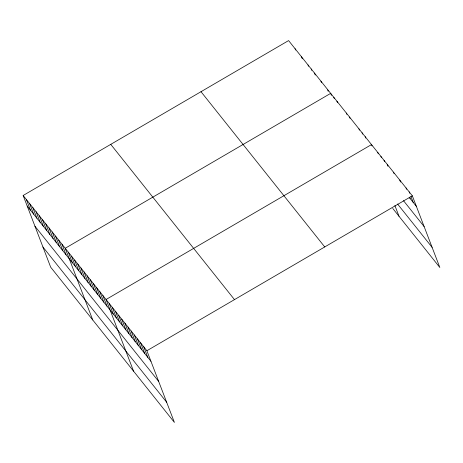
<?xml version="1.0" encoding="UTF-8"?>
<svg xmlns="http://www.w3.org/2000/svg" width="463" height="463" viewBox="0 0 463 463"><rect width="100%" height="100%" fill="white"/><g stroke="black" fill="none" stroke-linecap="round" stroke-linejoin="round"><path stroke-width="0.69" d="M23.15 195.484L146.887 350.734L174.406 422.418L50.67 267.174L23.15 195.484L288.594 40.582L412.33 195.826L439.85 267.516L392.734 208.402M146.887 350.734L412.33 195.826M409.211 197.388L416.393 206.4M403.493 200.67L424.131 226.569M397.555 203.998L432.106 247.346M201 91.703L324.737 246.947M110.75 144.369L234.481 299.613M27.207 206.058L150.944 361.302M34.951 226.228L158.687 381.471M42.926 247.005L166.663 402.249M409.194 191.885L409.697 193.21M410.965 196.515L413.251 202.458M406.051 187.943L406.56 189.269M409.599 197.197L410.108 198.517M399.766 180.066L400.53 182.046M393.486 172.184L393.996 173.503M387.207 164.301L387.965 166.281M384.064 160.36L384.574 161.68M380.922 156.419L381.431 157.738M377.779 152.477L378.288 153.797M372.009 145.92L371.5 144.595L106.056 299.503L133.57 371.187M394.887 205.526L399.019 216.279M365.22 136.712L365.724 138.038M362.078 132.771L362.581 134.096M358.935 128.836L359.444 130.155M349.513 117.012L350.022 118.331M346.37 113.07L346.88 114.39M336.948 101.247L337.458 102.566M333.806 97.305L334.315 98.625M331.427 95.349L330.669 93.364L65.219 248.272L92.739 319.956M327.682 89.967L328.192 91.286M320.957 81.181L321.467 82.507M314.487 73.061L315.245 75.047M311.252 69.004L311.755 70.324M308.011 64.942L308.52 66.267M301.54 56.822L302.304 58.807M295.07 48.702L295.573 50.021M143.744 346.793L147.801 357.361M140.602 342.851L144.664 353.425M137.465 338.91L141.522 349.484M134.322 334.969L138.379 345.543M131.179 331.028L135.237 341.601M128.043 327.086L132.1 337.66M124.9 323.145L128.957 333.719M121.757 319.204L125.814 329.778M118.615 315.268L122.678 325.836M115.478 311.327L119.535 321.895M112.335 307.386L116.392 317.954M109.193 303.444L113.25 314.012M102.913 295.562L106.97 306.13M99.771 291.621L103.828 302.189M96.628 287.679L100.685 298.253M93.491 283.738L97.548 294.312M90.349 279.797L94.406 290.37M87.206 275.855L91.263 286.429M84.063 271.914L88.126 282.488M80.927 267.973L84.984 278.547M77.784 264.032L81.841 274.605M74.641 260.096L78.698 270.664M71.505 256.155L75.562 266.723M68.362 252.213L72.419 262.781M61.984 244.209L66.041 254.783M58.749 240.152L62.806 250.72M55.514 236.089L59.571 246.663M52.273 232.027L56.336 242.6M49.037 227.97L53.095 238.538M45.802 223.907L49.859 234.481M42.567 219.85L46.624 230.418M39.332 215.787L43.389 226.361M36.097 211.73L40.154 222.298M32.856 207.667L36.918 218.241M29.62 203.61L33.677 214.178M26.385 199.547L30.442 210.121"/></g></svg>
